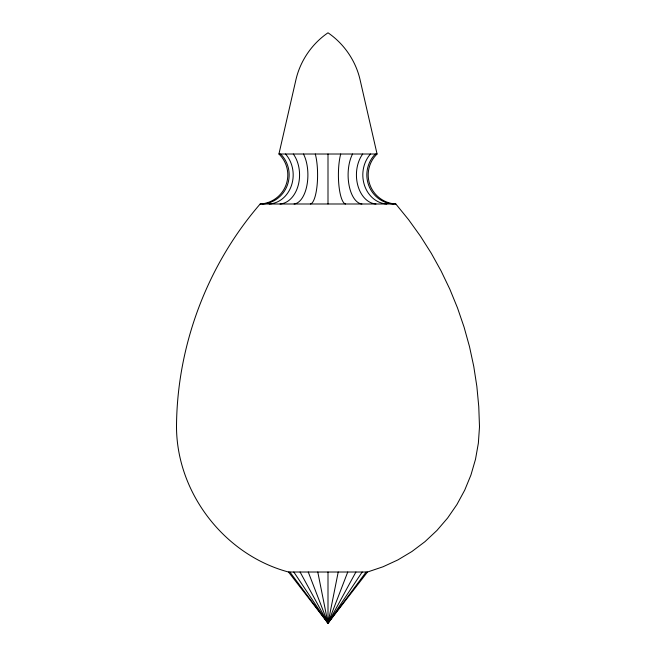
<?xml version="1.0" encoding="UTF-8"?>
<svg xmlns="http://www.w3.org/2000/svg" width="656" height="656" viewBox="0 0 656 656"><rect width="100%" height="100%" fill="white"/><g stroke="black" fill="none" stroke-linecap="round" stroke-linejoin="round"><path stroke-width="0.98" d="M288.517 572.016L367.483 572.016L382.997 566.784L397.872 559.921L411.919 551.507L424.99 541.651L436.937 530.45L447.613 518.035L456.912 504.554L464.71 490.163L470.934 475.018L475.502 459.29L478.363 443.169L479.495 426.835L478.765 406.597L476.855 386.433L473.763 366.425L469.499 346.63L464.071 327.114L457.519 307.959L449.844 289.214L441.086 270.961L431.271 253.249L420.43 236.144L408.606 219.703L395.83 203.991A29.102 29.102 0 0 1 377.069 154.012L359.939 79.163C355.486 60.467 343.883 43.616 328 32.8C312.117 43.616 300.514 60.467 296.061 79.163L278.931 154.012A29.102 29.102 0 0 1 260.17 203.991C207.116 265.327 176.923 345.728 176.505 426.835C176.726 493.009 224.557 555.009 288.517 572.016L328 623.2L338.217 572.016M289.862 572.016L328 623.2L347.746 572.016M293.806 572.016L328 623.2L355.921 572.016M300.079 572.016L328 623.2L362.194 572.016M308.254 572.016L328 623.2L366.138 572.016M317.783 572.016L328 623.2L367.483 572.016M278.931 154.012L377.069 154.012M260.17 203.991L395.83 203.991M328 154.012L328 203.991M328 572.016L328 623.2M315.298 154.012A29.102 7.536 -90 0 1 317.11 185.156A29.102 7.536 -90 0 1 310.444 203.991M303.466 154.012A29.102 14.547 -90 0 1 306.967 185.156A29.102 14.547 -90 0 1 294.085 203.991M345.556 203.991A29.102 7.536 90 0 1 338.89 185.156A29.102 7.536 90 0 1 340.702 154.012M361.915 203.991A29.102 14.547 -90 0 1 349.033 185.156A29.102 14.547 -90 0 1 352.534 154.012M375.962 203.991A29.102 20.574 -90 0 1 357.741 185.156A29.102 20.574 -90 0 1 362.694 154.012M386.745 203.991A29.102 25.199 -90 0 1 364.424 185.156A29.102 25.199 -90 0 1 370.492 154.012M393.518 203.991A29.102 28.11 -90 0 1 368.631 185.156A29.102 28.11 -90 0 1 375.396 154.012M280.604 154.012A29.102 28.11 -90 0 1 287.369 185.156A29.102 28.11 -90 0 1 262.482 203.991M285.508 154.012A29.102 25.199 -90 0 1 291.576 185.156A29.102 25.199 -90 0 1 269.255 203.991M293.306 154.012A29.102 20.574 -90 0 1 298.259 185.156A29.102 20.574 -90 0 1 280.038 203.991"/></g></svg>
